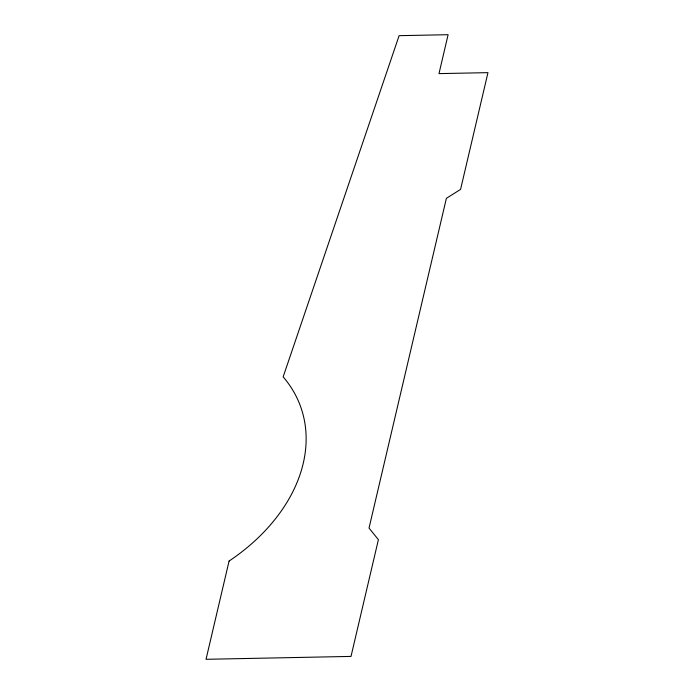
<?xml version="1.0" encoding="UTF-8"?>
<svg xmlns="http://www.w3.org/2000/svg" width="694" height="694" viewBox="0 0 694 694"><rect width="100%" height="100%" fill="white"/><g stroke="black" fill="none" stroke-linecap="round" stroke-linejoin="round"><path stroke-width="1.04" d="M229.081 561.056L206.031 659.3L351.008 656.411L378.404 539.663L369.026 528.073L446.389 198.319L460.573 189.393L487.969 72.644L438.981 73.616L448.107 34.7L399.119 35.672L283.152 376.859A177.265 127.948 -19.9 0 1 229.081 561.056"/></g></svg>
